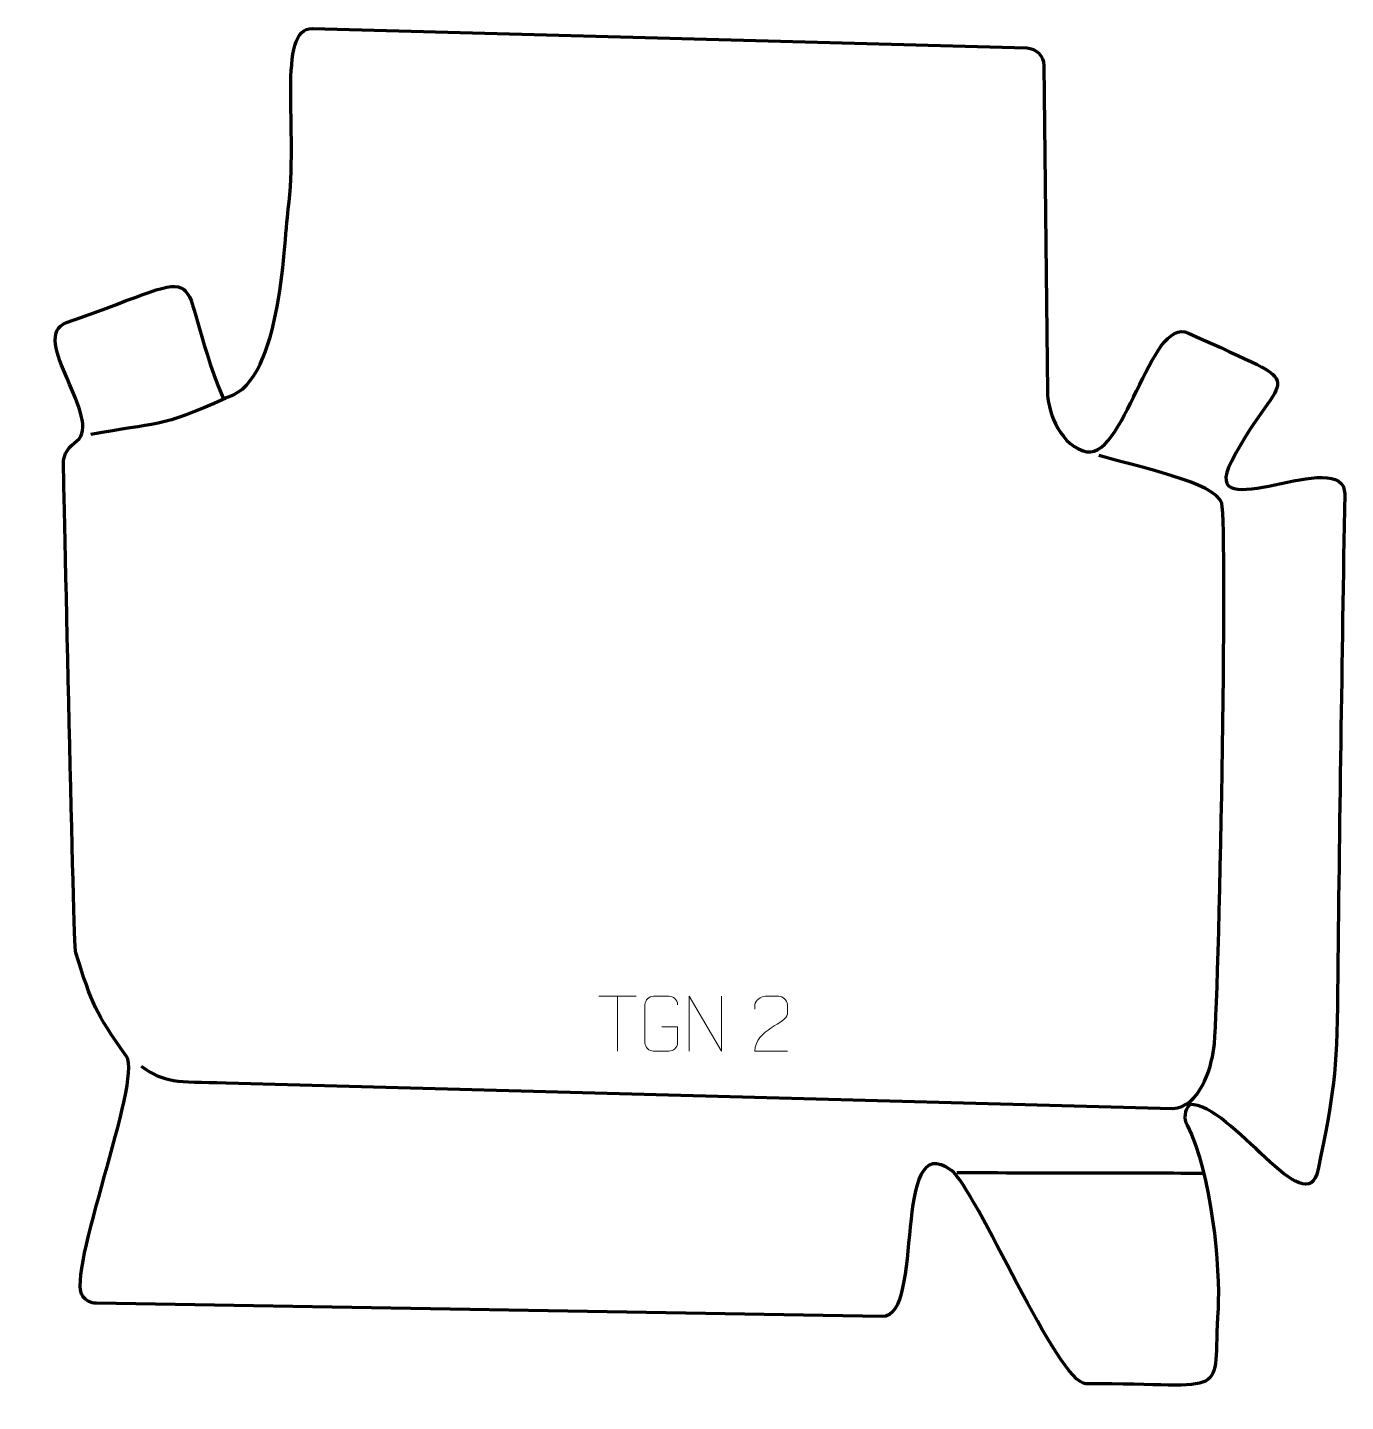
# Model space of a CAD drawing. Header units: millimetres. Extents: x 1101 to 1700, y 0 to 626.
import ezdxf

# ---------------------------------------------------------------- set-up
doc = ezdxf.new("R2010")
doc.units = ezdxf.units.MM
doc.header["$MEASUREMENT"] = 0
doc.layers.add('layer 1', color=7, linetype='Continuous')

msp = doc.modelspace()

# ---------------------------------------------------------------- linework, layer by layer
at = {"layer": 'layer 1', "color": 242, "lineweight": 158}
msp.add_open_spline([(1555.3309, 616.4394), (1555.3309, 616.4394), (1230.1729, 625.3257), (1230.1729, 625.3257), (1230.1729, 625.3257), (1213.7942, 625.7733), (1223.9585, 578.4744), (1219.2312, 543.0329), (1219.2312, 543.0329), (1216.9594, 526.0005), (1215.9776, 461.1976), (1189.5418, 457.0566), (1189.5418, 457.0566), (1164.5006, 518.0479), (1190.2184, 516.8947), (1118.3415, 491.438), (1118.3415, 491.438), (1100.512, 485.1233), (1135.4814, 446.9176), (1122.9596, 437.6423), (1122.9596, 437.6423), (1119.5627, 435.1261), (1116.7632, 431.7337), (1116.8725, 427.128), (1116.8725, 427.128), (1117.3754, 405.9368), (1121.5109, 207.7377), (1122.4762, 204.713), (1122.4762, 204.713), (1130.2228, 180.4389), (1130.9726, 178.364), (1145.5402, 157.462), (1145.5402, 157.462), (1153.0248, 146.7229), (1117.8398, 58.3581), (1125.6719, 48.2836), (1125.6719, 48.2836), (1127.2094, 46.3059), (1129.3475, 45.2374), (1131.8522, 45.1949), (1131.8522, 45.1949), (1131.8522, 45.1949), (1489.498, 39.1331), (1489.498, 39.1331), (1489.498, 39.1331), (1509.1802, 38.7995), (1493.3504, 125.7439), (1521.0082, 105.6348), (1521.0082, 105.6348), (1532.2156, 97.4863), (1569.3702, 8.5331), (1582.2628, 8.5331), (1582.2628, 8.5331), (1649.7296, 8.5331), (1639.7966, 0.4394), (1642.3721, 42.7207), (1642.3721, 42.7207), (1643.423, 59.9727), (1639.5144, 105.179), (1628.3086, 126.1537), (1628.3086, 126.1537), (1626.709, 129.1477), (1627.0713, 132.9974), (1629.4924, 135.6391), (1629.4924, 135.6391), (1648.674, 136.1873), (1682.6979, 80.3082), (1687.9289, 106.1136), (1687.9289, 106.1136), (1695.1272, 141.6241), (1696.4073, 148.5252), (1696.8042, 186.9998), (1696.8042, 186.9998), (1697.5846, 262.6552), (1698.7785, 337.6941), (1700.0287, 413.3513), (1700.0287, 413.3513), (1700.4087, 436.3457), (1632.1203, 396.8504), (1648.4842, 428.2703), (1648.4842, 428.2703), (1671.6529, 472.756), (1687.9373, 459.5456), (1628.9131, 486.7121), (1628.9131, 486.7121), (1611.1096, 494.9063), (1599.8305, 426.3136), (1580.9437, 433.0586), (1580.9437, 433.0586), (1569.1827, 437.2588), (1564.7884, 452.7555), (1564.7115, 459.8917), (1564.7115, 459.8917), (1564.7115, 459.8917), (1563.1119, 608.5285), (1563.1119, 608.5285), (1563.1119, 608.5285), (1563.0656, 612.8277), (1559.6287, 616.3219), (1555.3309, 616.4394)], degree=3, knots=[0, 0, 0, 0, 0.03846154, 0.03846154, 0.03846154, 0.03846154, 0.07692308, 0.07692308, 0.07692308, 0.07692308, 0.11538462, 0.11538462, 0.11538462, 0.11538462, 0.15384615, 0.15384615, 0.15384615, 0.15384615, 0.19230769, 0.19230769, 0.19230769, 0.19230769, 0.23076923, 0.23076923, 0.23076923, 0.23076923, 0.26923077, 0.26923077, 0.26923077, 0.26923077, 0.30769231, 0.30769231, 0.30769231, 0.30769231, 0.34615385, 0.34615385, 0.34615385, 0.34615385, 0.38461538, 0.38461538, 0.38461538, 0.38461538, 0.42307692, 0.42307692, 0.42307692, 0.42307692, 0.46153846, 0.46153846, 0.46153846, 0.46153846, 0.5, 0.5, 0.5, 0.5, 0.53846154, 0.53846154, 0.53846154, 0.53846154, 0.57692308, 0.57692308, 0.57692308, 0.57692308, 0.61538462, 0.61538462, 0.61538462, 0.61538462, 0.65384615, 0.65384615, 0.65384615, 0.65384615, 0.69230769, 0.69230769, 0.69230769, 0.69230769, 0.73076923, 0.73076923, 0.73076923, 0.73076923, 0.76923077, 0.76923077, 0.76923077, 0.76923077, 0.80769231, 0.80769231, 0.80769231, 0.80769231, 0.84615385, 0.84615385, 0.84615385, 0.84615385, 0.88461538, 0.88461538, 0.88461538, 0.88461538, 0.92307692, 0.92307692, 0.92307692, 0.92307692, 1, 1, 1, 1], dxfattribs=at)
at = {"layer": 'layer 1', "color": 142, "lineweight": 158}
for points in [[(1190.7186, 457.0566), (1161.0584, 443.3977), (1158.8802, 445.9989), (1129.3353, 440.5466)], [(1523.5654, 104.6311), (1525.682, 104.6311), (1635.5372, 104.4194), (1635.5372, 104.4194)]]:
    msp.add_open_spline(points, degree=3, dxfattribs=at)
msp.add_open_spline([(1152.1956, 153.1032), (1163.0524, 145.2622), (1167.7336, 146.1005), (1190.8845, 145.4787), (1190.8845, 145.4787), (1190.8845, 145.4787), (1621.6726, 133.8415), (1621.6726, 133.8415), (1621.6726, 133.8415), (1634.0185, 134.3583), (1639.1526, 151.5614), (1640.511, 161.1465), (1640.511, 161.1465), (1642.8481, 177.6378), (1646.8869, 398.1999), (1644.0821, 409.1858), (1644.0821, 409.1858), (1641.6557, 418.6895), (1604.645, 426.0324), (1588.1235, 431.0214)], degree=3, knots=[0, 0, 0, 0, 0.16666667, 0.16666667, 0.16666667, 0.16666667, 0.33333333, 0.33333333, 0.33333333, 0.33333333, 0.5, 0.5, 0.5, 0.5, 0.66666667, 0.66666667, 0.66666667, 0.66666667, 1, 1, 1, 1], dxfattribs=at)
at = {"layer": 'layer 1', "color": 250, "lineweight": 9}
for points in [[(1360.4976, 184.8579), (1360.4976, 184.8579), (1377.4848, 184.8579), (1377.4848, 184.8579)], [(1368.9914, 159.9279), (1368.9914, 159.9279), (1368.9914, 184.8814), (1368.9914, 184.8814)]]:
    msp.add_open_spline(points, degree=3, dxfattribs=at)
for points, knots in [([(1389.2461, 170.9136), (1389.2461, 170.9136), (1396.4142, 170.9136), (1396.4142, 170.9136), (1396.4142, 170.9136), (1396.4142, 170.9136), (1396.4142, 163.7455), (1396.4142, 163.7455), (1396.4142, 163.7455), (1396.2745, 161.4221), (1394.5973, 159.9425), (1392.4495, 159.9317), (1392.4495, 159.9317), (1390.1177, 159.9321), (1387.7857, 159.9321), (1385.4542, 159.9317), (1385.4542, 159.9317), (1383.5293, 159.8263), (1381.5571, 161.7108), (1381.5683, 163.7281), (1381.5683, 163.7281), (1381.5687, 169.4982), (1381.5687, 175.2679), (1381.5683, 181.0372), (1381.5683, 181.0372), (1381.5725, 183.1753), (1383.3193, 184.8945), (1385.4716, 184.8811), (1385.4716, 184.8811), (1387.7973, 184.8811), (1390.1234, 184.8811), (1392.4495, 184.8811), (1392.4495, 184.8811), (1394.3962, 184.9165), (1396.3876, 183.425), (1396.4142, 180.9873)], [0, 0, 0, 0, 0.1, 0.1, 0.1, 0.1, 0.2, 0.2, 0.2, 0.2, 0.3, 0.3, 0.3, 0.3, 0.4, 0.4, 0.4, 0.4, 0.5, 0.5, 0.5, 0.5, 0.6, 0.6, 0.6, 0.6, 0.7, 0.7, 0.7, 0.7, 0.8, 0.8, 0.8, 0.8, 1, 1, 1, 1]), ([(1401.6638, 159.9279), (1401.6638, 159.9279), (1401.6638, 184.8814), (1401.6638, 184.8814), (1401.6638, 184.8814), (1401.6638, 184.8814), (1416.3186, 159.9279), (1416.3186, 159.9279), (1416.3186, 159.9279), (1416.3186, 159.9279), (1416.3186, 184.8814), (1416.3186, 184.8814)], [0, 0, 0, 0, 0.25, 0.25, 0.25, 0.25, 0.5, 0.5, 0.5, 0.5, 1, 1, 1, 1]), ([(1446.3626, 159.9175), (1441.4482, 159.9178), (1436.5338, 159.9178), (1431.6197, 159.9175), (1431.6197, 159.9175), (1431.6197, 169.8498), (1446.2707, 172.491), (1446.3626, 176.8013), (1446.3626, 176.8013), (1446.3623, 178.2254), (1446.3623, 179.6491), (1446.3626, 181.0724), (1446.3626, 181.0724), (1446.3457, 183.1495), (1444.2229, 184.8743), (1442.5519, 184.8916), (1442.5519, 184.8916), (1440.4787, 184.8912), (1438.4058, 184.8912), (1436.3334, 184.8916), (1436.3334, 184.8916), (1434.5113, 184.9081), (1431.6866, 183.116), (1431.6197, 181.0224), (1431.6197, 181.0224), (1431.6197, 181.0224), (1431.6197, 178.9676), (1431.6197, 178.9676)], [0, 0, 0, 0, 0.125, 0.125, 0.125, 0.125, 0.25, 0.25, 0.25, 0.25, 0.375, 0.375, 0.375, 0.375, 0.5, 0.5, 0.5, 0.5, 0.625, 0.625, 0.625, 0.625, 0.75, 0.75, 0.75, 0.75, 1, 1, 1, 1])]:
    msp.add_open_spline(points, degree=3, knots=knots, dxfattribs=at)

doc.saveas('drawing.dxf')
